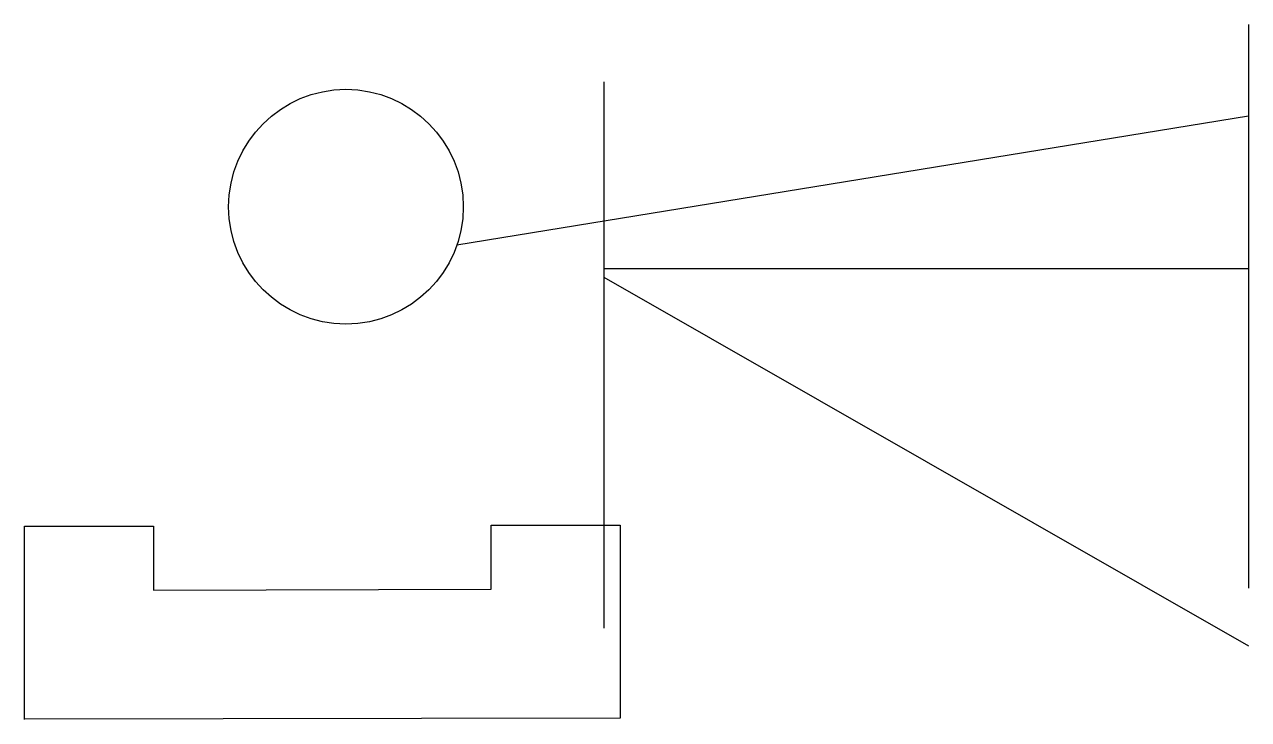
# Model space of a CAD drawing. Header units: millimetres. Extents: x 1252 to 50000, y 1251 to 31252.
# Drawn here: x 1252 to 25008, y 1251 to 14730 of the extents above; entities outside this region: 2.
import ezdxf

# ---------------------------------------------------------------- set-up
doc = ezdxf.new("R2010")
doc.units = ezdxf.units.MM

msp = doc.modelspace()

# ---------------------------------------------------------------- linework, layer by layer
for p, q in [((49950, 31088), (50000, 31252)), ((25008, 14730), (25008, 3801)), ((12494, 13620), (12494, 3020)), ((9645, 10458), (25008, 12957)), ((12494, 9998), (25008, 9998)), ((12494, 9827), (25008, 2682)), ((1252, 1251), (1252, 5001)), ((1252, 5001), (3759, 5001)), ((3759, 5001), (3759, 3760)), ((10312, 3777), (10312, 5017)), ((10312, 5017), (12816, 5017)), ((12816, 5017), (12816, 1274)), ((3759, 3760), (10312, 3777)), ((12816, 1274), (1252, 1257))]:
    msp.add_line(p, q)
msp.add_lwpolyline([(49992, 31226), (49963, 31247), (49896, 31199), (49922, 31121), (49960, 31121)])
msp.add_circle((7492, 11196), 2277)

doc.saveas('drawing.dxf')
